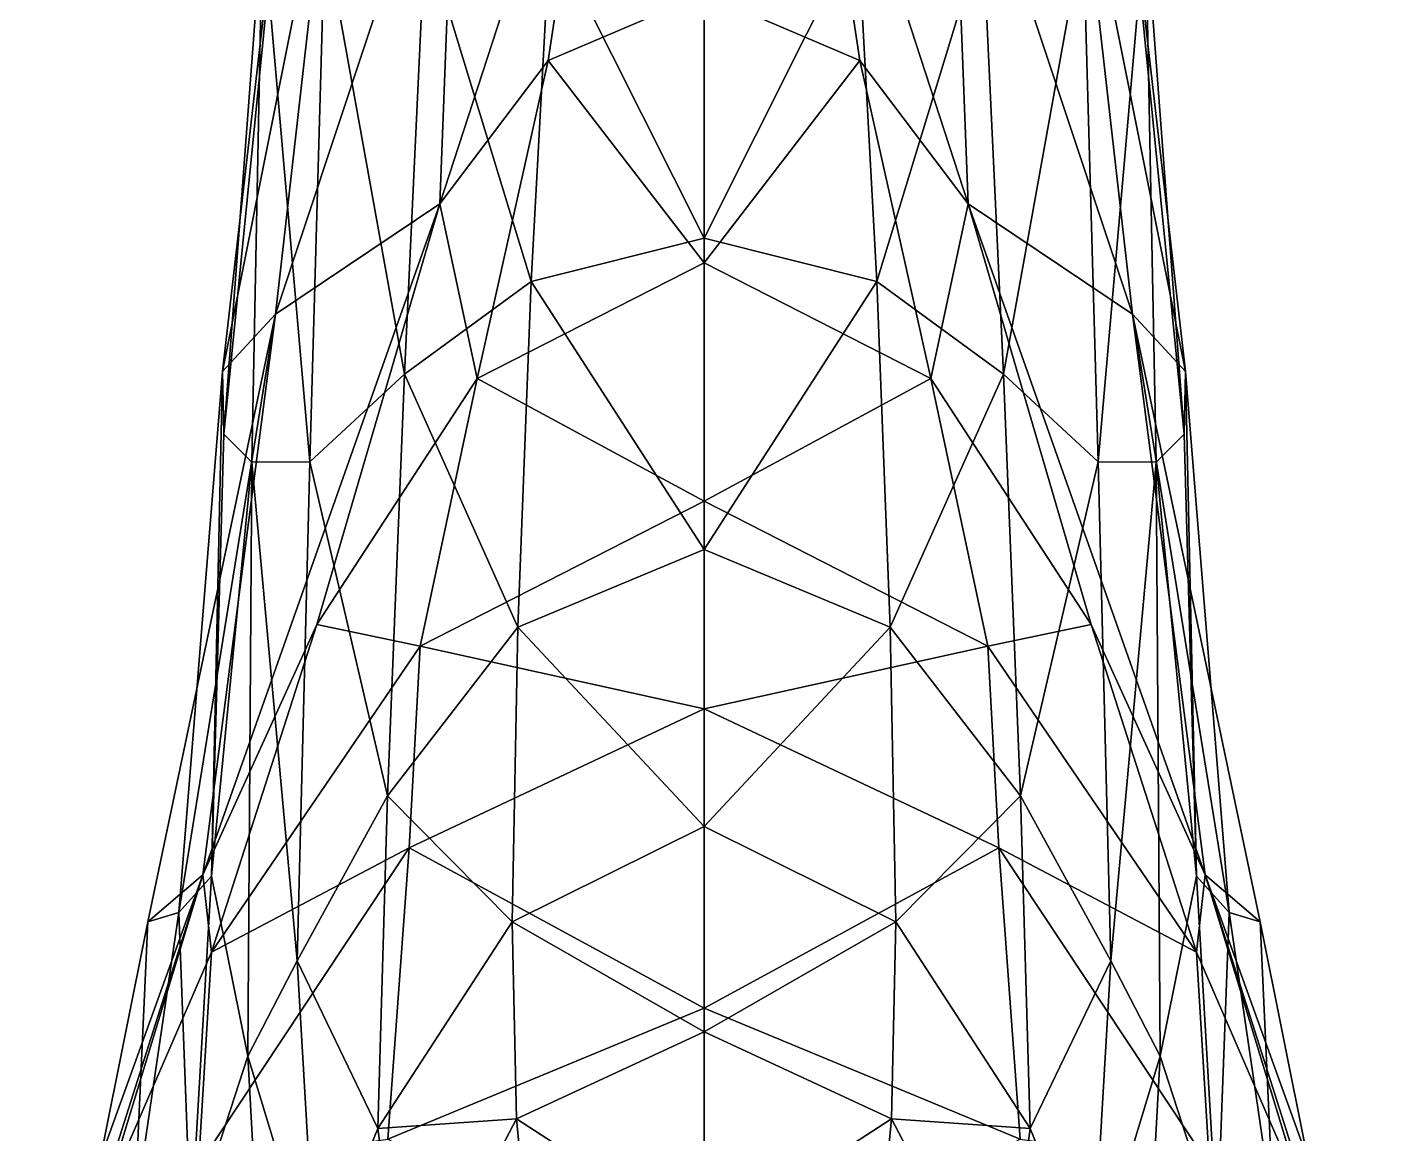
# Model space of a CAD drawing. Extents: x -1.6 to 1.6, y -9.4 to 16.4.
# Drawn here: x -0.849 to 0.849, y 3.874 to 5.262 of the extents above; entities that cross this region are included whole.
import ezdxf

# ---------------------------------------------------------------- set-up
doc = ezdxf.new("R2010")
doc.units = 0
doc.layers.add('DIPLODOC$LWO', color=1, linetype='CONTINUOUS')

msp = doc.modelspace()

# ---------------------------------------------------------------- linework, layer by layer
at = {"layer": 'DIPLODOC$LWO'}
for points in [[(-0.3314, 5.0404, 3.5119), (-0.1954, 5.2204, 3.5388), (-0.1286, 5.6631, 3.2832)], [(-0.1286, 5.6631, 3.2832), (-0.3103, 5.5861, 3.1496), (-0.3314, 5.0404, 3.5119)], [(-0.1954, 5.2204, 3.5388), (0, 5.304, 3.5439), (-0.1286, 5.6631, 3.2832)], [(0, 5.304, 3.5439), (0.1954, 5.2204, 3.5388), (0.1286, 5.6631, 3.2832)], [(0.1954, 5.2204, 3.5388), (0.3314, 5.0404, 3.5119), (0.1286, 5.6631, 3.2832)], [(0.3103, 5.5861, 3.1496), (0.1286, 5.6631, 3.2832), (0.3314, 5.0404, 3.5119)], [(-0.5373, 4.9023, 3.3561), (-0.3314, 5.0404, 3.5119), (-0.3103, 5.5861, 3.1496)], [(-0.4685, 5.5098, 2.9512), (-0.5373, 4.9023, 3.3561), (-0.3103, 5.5861, 3.1496)], [(0.3314, 5.0404, 3.5119), (0.5373, 4.9023, 3.3561), (0.3103, 5.5861, 3.1496)], [(0.5373, 4.9023, 3.3561), (0.4685, 5.5098, 2.9512), (0.3103, 5.5861, 3.1496)], [(-0.5327, 5.4487, 2.7449), (-0.6038, 4.8304, 3.1136), (-0.4685, 5.5098, 2.9512)], [(-0.6038, 4.8304, 3.1136), (-0.5373, 4.9023, 3.3561), (-0.4685, 5.5098, 2.9512)], [(0.6038, 4.8304, 3.1136), (0.5327, 5.4487, 2.7449), (0.4685, 5.5098, 2.9512)], [(0.5373, 4.9023, 3.3561), (0.6038, 4.8304, 3.1136), (0.4685, 5.5098, 2.9512)], [(-0.602, 4.7519, 2.8667), (-0.6038, 4.8304, 3.1136), (-0.5327, 5.4487, 2.7449)], [(-0.5327, 5.4487, 2.7449), (-0.5538, 5.397, 2.5126), (-0.602, 4.7519, 2.8667)], [(0.6038, 4.8304, 3.1136), (0.602, 4.7519, 2.8667), (0.5327, 5.4487, 2.7449)], [(0.5538, 5.397, 2.5126), (0.5327, 5.4487, 2.7449), (0.602, 4.7519, 2.8667)], [(-0.567, 4.7167, 2.6794), (-0.602, 4.7519, 2.8667), (-0.5538, 5.397, 2.5126)], [(-0.4942, 4.7173, 2.5399), (-0.567, 4.7167, 2.6794), (-0.5538, 5.397, 2.5126)], [(-0.4756, 5.3817, 2.3903), (-0.4942, 4.7173, 2.5399), (-0.5538, 5.397, 2.5126)], [(0, 5.3843, 2.194), (0, 4.9976, 2.2424), (-0.1931, 5.3819, 2.2196)], [(0, 4.9976, 2.2424), (0, 5.3843, 2.194), (0.1931, 5.3819, 2.2196)], [(0.4942, 4.7173, 2.5399), (0.4756, 5.3817, 2.3903), (0.5538, 5.397, 2.5126)], [(0.567, 4.7167, 2.6794), (0.4942, 4.7173, 2.5399), (0.5538, 5.397, 2.5126)], [(0.602, 4.7519, 2.8667), (0.567, 4.7167, 2.6794), (0.5538, 5.397, 2.5126)], [(-0.3755, 4.8269, 2.3977), (-0.4942, 4.7173, 2.5399), (-0.4756, 5.3817, 2.3903)], [(-0.3497, 5.3788, 2.2888), (-0.3755, 4.8269, 2.3977), (-0.4756, 5.3817, 2.3903)], [(-0.2166, 4.9433, 2.287), (-0.3755, 4.8269, 2.3977), (-0.3497, 5.3788, 2.2888)], [(-0.1931, 5.3819, 2.2196), (-0.2166, 4.9433, 2.287), (-0.3497, 5.3788, 2.2888)], [(0, 4.9976, 2.2424), (-0.2166, 4.9433, 2.287), (-0.1931, 5.3819, 2.2196)], [(0.2166, 4.9433, 2.287), (0, 4.9976, 2.2424), (0.1931, 5.3819, 2.2196)], [(0.2166, 4.9433, 2.287), (0.1931, 5.3819, 2.2196), (0.3497, 5.3788, 2.2888)], [(0.3755, 4.8269, 2.3977), (0.2166, 4.9433, 2.287), (0.3497, 5.3788, 2.2888)], [(0.3755, 4.8269, 2.3977), (0.3497, 5.3788, 2.2888), (0.4756, 5.3817, 2.3903)], [(0.4942, 4.7173, 2.5399), (0.3755, 4.8269, 2.3977), (0.4756, 5.3817, 2.3903)], [(0, 5.304, 3.5439), (-0.1954, 5.2204, 3.5388), (0, 4.9665, 3.8282)], [(0.1954, 5.2204, 3.5388), (0, 5.304, 3.5439), (0, 4.9665, 3.8282)], [(-0.1954, 5.2204, 3.5388), (-0.3314, 5.0404, 3.5119), (-0.2845, 4.8216, 3.8346)], [(-0.2845, 4.8216, 3.8346), (0, 4.9665, 3.8282), (-0.1954, 5.2204, 3.5388)], [(0, 4.9665, 3.8282), (0.2845, 4.8216, 3.8346), (0.1954, 5.2204, 3.5388)], [(0.3314, 5.0404, 3.5119), (0.1954, 5.2204, 3.5388), (0.2845, 4.8216, 3.8346)], [(-0.6287, 4.1991, 3.8219), (-0.4855, 4.5132, 3.8398), (-0.3314, 5.0404, 3.5119)], [(-0.3314, 5.0404, 3.5119), (-0.5373, 4.9023, 3.3561), (-0.6287, 4.1991, 3.8219)], [(-0.4855, 4.5132, 3.8398), (-0.2845, 4.8216, 3.8346), (-0.3314, 5.0404, 3.5119)], [(0.2845, 4.8216, 3.8346), (0.4855, 4.5132, 3.8398), (0.3314, 5.0404, 3.5119)], [(0.4855, 4.5132, 3.8398), (0.6287, 4.1991, 3.8219), (0.3314, 5.0404, 3.5119)], [(0.5373, 4.9023, 3.3561), (0.3314, 5.0404, 3.5119), (0.6287, 4.1991, 3.8219)], [(0, 4.9976, 2.2424), (0, 4.607, 2.2997), (-0.2166, 4.9433, 2.287)], [(0, 4.607, 2.2997), (0, 4.9976, 2.2424), (0.2166, 4.9433, 2.287)], [(0, 4.9665, 3.8282), (-0.2845, 4.8216, 3.8346), (0, 4.6676, 4.1098)], [(0.2845, 4.8216, 3.8346), (0, 4.9665, 3.8282), (0, 4.6676, 4.1098)], [(-0.2166, 4.9433, 2.287), (-0.2334, 4.5099, 2.3739), (-0.3755, 4.8269, 2.3977)], [(0, 4.607, 2.2997), (-0.2334, 4.5099, 2.3739), (-0.2166, 4.9433, 2.287)], [(0.2334, 4.5099, 2.3739), (0, 4.607, 2.2997), (0.2166, 4.9433, 2.287)], [(0.2334, 4.5099, 2.3739), (0.2166, 4.9433, 2.287), (0.3755, 4.8269, 2.3977)], [(-0.6974, 4.1405, 3.5323), (-0.6287, 4.1991, 3.8219), (-0.5373, 4.9023, 3.3561)], [(-0.6588, 4.152, 3.307), (-0.6974, 4.1405, 3.5323), (-0.5373, 4.9023, 3.3561)], [(-0.6038, 4.8304, 3.1136), (-0.6588, 4.152, 3.307), (-0.5373, 4.9023, 3.3561)], [(0.6287, 4.1991, 3.8219), (0.6974, 4.1405, 3.5323), (0.5373, 4.9023, 3.3561)], [(0.6588, 4.152, 3.307), (0.6038, 4.8304, 3.1136), (0.5373, 4.9023, 3.3561)], [(0.6974, 4.1405, 3.5323), (0.6588, 4.152, 3.307), (0.5373, 4.9023, 3.3561)], [(-0.6175, 4.1978, 3.06), (-0.6588, 4.152, 3.307), (-0.6038, 4.8304, 3.1136)], [(-0.602, 4.7519, 2.8667), (-0.6175, 4.1978, 3.06), (-0.6038, 4.8304, 3.1136)], [(-0.3755, 4.8269, 2.3977), (-0.397, 4.2984, 2.5447), (-0.4942, 4.7173, 2.5399)], [(-0.2334, 4.5099, 2.3739), (-0.397, 4.2984, 2.5447), (-0.3755, 4.8269, 2.3977)], [(0.397, 4.2984, 2.5447), (0.2334, 4.5099, 2.3739), (0.3755, 4.8269, 2.3977)], [(0.397, 4.2984, 2.5447), (0.3755, 4.8269, 2.3977), (0.4942, 4.7173, 2.5399)], [(0.6175, 4.1978, 3.06), (0.602, 4.7519, 2.8667), (0.6038, 4.8304, 3.1136)], [(0.6588, 4.152, 3.307), (0.6175, 4.1978, 3.06), (0.6038, 4.8304, 3.1136)], [(-0.2845, 4.8216, 3.8346), (-0.4855, 4.5132, 3.8398), (-0.356, 4.4861, 4.1138)], [(-0.356, 4.4861, 4.1138), (0, 4.6676, 4.1098), (-0.2845, 4.8216, 3.8346)], [(0, 4.6676, 4.1098), (0.356, 4.4861, 4.1138), (0.2845, 4.8216, 3.8346)], [(0.4855, 4.5132, 3.8398), (0.2845, 4.8216, 3.8346), (0.356, 4.4861, 4.1138)], [(-0.602, 4.7519, 2.8667), (-0.567, 4.7167, 2.6794), (-0.6175, 4.1978, 3.06)], [(0.567, 4.7167, 2.6794), (0.602, 4.7519, 2.8667), (0.6175, 4.1978, 3.06)], [(-0.5722, 3.9719, 2.95), (-0.6175, 4.1978, 3.06), (-0.567, 4.7167, 2.6794)], [(-0.5103, 4.0913, 2.7355), (-0.5722, 3.9719, 2.95), (-0.567, 4.7167, 2.6794)], [(-0.4942, 4.7173, 2.5399), (-0.5103, 4.0913, 2.7355), (-0.567, 4.7167, 2.6794)], [(-0.397, 4.2984, 2.5447), (-0.5103, 4.0913, 2.7355), (-0.4942, 4.7173, 2.5399)], [(0.5103, 4.0913, 2.7355), (0.397, 4.2984, 2.5447), (0.4942, 4.7173, 2.5399)], [(0.5103, 4.0913, 2.7355), (0.4942, 4.7173, 2.5399), (0.567, 4.7167, 2.6794)], [(0.5722, 3.9719, 2.95), (0.5103, 4.0913, 2.7355), (0.567, 4.7167, 2.6794)], [(0.6175, 4.1978, 3.06), (0.5722, 3.9719, 2.95), (0.567, 4.7167, 2.6794)], [(0, 4.6676, 4.1098), (-0.356, 4.4861, 4.1138), (0, 4.4074, 4.3331)], [(0.356, 4.4861, 4.1138), (0, 4.6676, 4.1098), (0, 4.4074, 4.3331)], [(0, 4.607, 2.2997), (0, 4.2597, 2.3433), (-0.2334, 4.5099, 2.3739)], [(0, 4.2597, 2.3433), (0, 4.607, 2.2997), (0.2334, 4.5099, 2.3739)], [(-0.4855, 4.5132, 3.8398), (-0.6287, 4.1991, 3.8219), (-0.6177, 4.1023, 4.1223)], [(-0.6177, 4.1023, 4.1223), (-0.356, 4.4861, 4.1138), (-0.4855, 4.5132, 3.8398)], [(-0.2334, 4.5099, 2.3739), (-0.2406, 4.1404, 2.4453), (-0.397, 4.2984, 2.5447)], [(0, 4.2597, 2.3433), (-0.2406, 4.1404, 2.4453), (-0.2334, 4.5099, 2.3739)], [(0.2406, 4.1404, 2.4453), (0, 4.2597, 2.3433), (0.2334, 4.5099, 2.3739)], [(0.2406, 4.1404, 2.4453), (0.2334, 4.5099, 2.3739), (0.397, 4.2984, 2.5447)], [(0.356, 4.4861, 4.1138), (0.6177, 4.1023, 4.1223), (0.4855, 4.5132, 3.8398)], [(0.6287, 4.1991, 3.8219), (0.4855, 4.5132, 3.8398), (0.6177, 4.1023, 4.1223)], [(-0.356, 4.4861, 4.1138), (-0.6177, 4.1023, 4.1223), (-0.3699, 4.2332, 4.3197)], [(-0.3699, 4.2332, 4.3197), (0, 4.4074, 4.3331), (-0.356, 4.4861, 4.1138)], [(0, 4.4074, 4.3331), (0.3699, 4.2332, 4.3197), (0.356, 4.4861, 4.1138)], [(0.6177, 4.1023, 4.1223), (0.356, 4.4861, 4.1138), (0.3699, 4.2332, 4.3197)], [(0, 4.4074, 4.3331), (-0.3699, 4.2332, 4.3197), (0, 4.032, 4.6182)], [(0.3699, 4.2332, 4.3197), (0, 4.4074, 4.3331), (0, 4.032, 4.6182)], [(-0.397, 4.2984, 2.5447), (-0.409, 3.8811, 2.6717), (-0.5103, 4.0913, 2.7355)], [(-0.2406, 4.1404, 2.4453), (-0.409, 3.8811, 2.6717), (-0.397, 4.2984, 2.5447)], [(0.409, 3.8811, 2.6717), (0.2406, 4.1404, 2.4453), (0.397, 4.2984, 2.5447)], [(0.409, 3.8811, 2.6717), (0.397, 4.2984, 2.5447), (0.5103, 4.0913, 2.7355)], [(0, 4.2597, 2.3433), (0, 4.0024, 2.3505), (-0.2406, 4.1404, 2.4453)], [(0, 4.0024, 2.3505), (0, 4.2597, 2.3433), (0.2406, 4.1404, 2.4453)], [(-0.3699, 4.2332, 4.3197), (-0.6338, 3.835, 4.3237), (-0.3965, 3.8679, 4.5996)], [(-0.6338, 3.835, 4.3237), (-0.3699, 4.2332, 4.3197), (-0.6177, 4.1023, 4.1223)], [(-0.3965, 3.8679, 4.5996), (0, 4.032, 4.6182), (-0.3699, 4.2332, 4.3197)], [(0, 4.032, 4.6182), (0.3965, 3.8679, 4.5996), (0.3699, 4.2332, 4.3197)], [(0.6338, 3.835, 4.3237), (0.3699, 4.2332, 4.3197), (0.3965, 3.8679, 4.5996)], [(0.3699, 4.2332, 4.3197), (0.6338, 3.835, 4.3237), (0.6177, 4.1023, 4.1223)], [(-0.849, 3.589, 4.0668), (-0.7528, 3.7916, 4.1352), (-0.6287, 4.1991, 3.8219)], [(-0.7838, 3.7113, 3.7832), (-0.849, 3.589, 4.0668), (-0.6287, 4.1991, 3.8219)], [(-0.6974, 4.1405, 3.5323), (-0.7838, 3.7113, 3.7832), (-0.6287, 4.1991, 3.8219)], [(-0.7528, 3.7916, 4.1352), (-0.6177, 4.1023, 4.1223), (-0.6287, 4.1991, 3.8219)], [(-0.6175, 4.1978, 3.06), (-0.6438, 3.7523, 3.2698), (-0.6588, 4.152, 3.307)], [(-0.6175, 4.1978, 3.06), (-0.5722, 3.9719, 2.95), (-0.6438, 3.7523, 3.2698)], [(0.5722, 3.9719, 2.95), (0.6175, 4.1978, 3.06), (0.6438, 3.7523, 3.2698)], [(0.6438, 3.7523, 3.2698), (0.6175, 4.1978, 3.06), (0.6588, 4.152, 3.307)], [(0.6177, 4.1023, 4.1223), (0.7528, 3.7916, 4.1352), (0.6287, 4.1991, 3.8219)], [(0.7528, 3.7916, 4.1352), (0.849, 3.589, 4.0668), (0.6287, 4.1991, 3.8219)], [(0.7838, 3.7113, 3.7832), (0.6974, 4.1405, 3.5323), (0.6287, 4.1991, 3.8219)], [(0.849, 3.589, 4.0668), (0.7838, 3.7113, 3.7832), (0.6287, 4.1991, 3.8219)], [(-0.6588, 4.152, 3.307), (-0.7141, 3.7739, 3.4956), (-0.6974, 4.1405, 3.5323)], [(-0.6438, 3.7523, 3.2698), (-0.7141, 3.7739, 3.4956), (-0.6588, 4.152, 3.307)], [(0.7141, 3.7739, 3.4956), (0.6438, 3.7523, 3.2698), (0.6588, 4.152, 3.307)], [(0.7141, 3.7739, 3.4956), (0.6588, 4.152, 3.307), (0.6974, 4.1405, 3.5323)], [(-0.7141, 3.7739, 3.4956), (-0.7838, 3.7113, 3.7832), (-0.6974, 4.1405, 3.5323)], [(-0.2406, 4.1404, 2.4453), (-0.235, 3.8935, 2.4664), (-0.409, 3.8811, 2.6717)], [(0, 4.0024, 2.3505), (-0.235, 3.8935, 2.4664), (-0.2406, 4.1404, 2.4453)], [(0.235, 3.8935, 2.4664), (0, 4.0024, 2.3505), (0.2406, 4.1404, 2.4453)], [(0.235, 3.8935, 2.4664), (0.2406, 4.1404, 2.4453), (0.409, 3.8811, 2.6717)], [(0.7838, 3.7113, 3.7832), (0.7141, 3.7739, 3.4956), (0.6974, 4.1405, 3.5323)], [(-0.6177, 4.1023, 4.1223), (-0.7528, 3.7916, 4.1352), (-0.6338, 3.835, 4.3237)], [(0.7528, 3.7916, 4.1352), (0.6177, 4.1023, 4.1223), (0.6338, 3.835, 4.3237)], [(-0.5103, 4.0913, 2.7355), (-0.487, 3.6908, 2.8705), (-0.5722, 3.9719, 2.95)], [(-0.409, 3.8811, 2.6717), (-0.487, 3.6908, 2.8705), (-0.5103, 4.0913, 2.7355)], [(0.487, 3.6908, 2.8705), (0.409, 3.8811, 2.6717), (0.5103, 4.0913, 2.7355)], [(0.487, 3.6908, 2.8705), (0.5103, 4.0913, 2.7355), (0.5722, 3.9719, 2.95)], [(0, 4.032, 4.6182), (-0.3965, 3.8679, 4.5996), (0, 3.657, 4.9024)], [(0.3965, 3.8679, 4.5996), (0, 4.032, 4.6182), (0, 3.657, 4.9024)], [(0, 4.0024, 2.3505), (0, 3.741, 2.2943), (-0.235, 3.8935, 2.4664)], [(0, 3.741, 2.2943), (0, 4.0024, 2.3505), (0.235, 3.8935, 2.4664)], [(-0.5527, 3.6217, 3.0671), (-0.6438, 3.7523, 3.2698), (-0.5722, 3.9719, 2.95)], [(-0.487, 3.6908, 2.8705), (-0.5527, 3.6217, 3.0671), (-0.5722, 3.9719, 2.95)], [(0.5527, 3.6217, 3.0671), (0.487, 3.6908, 2.8705), (0.5722, 3.9719, 2.95)], [(0.6438, 3.7523, 3.2698), (0.5527, 3.6217, 3.0671), (0.5722, 3.9719, 2.95)], [(-0.235, 3.8935, 2.4664), (-0.375, 3.6257, 2.6791), (-0.409, 3.8811, 2.6717)], [(-0.235, 3.8935, 2.4664), (-0.2081, 3.6085, 2.3769), (-0.375, 3.6257, 2.6791)], [(0, 3.741, 2.2943), (-0.2081, 3.6085, 2.3769), (-0.235, 3.8935, 2.4664)], [(0.2081, 3.6085, 2.3769), (0, 3.741, 2.2943), (0.235, 3.8935, 2.4664)], [(0.2081, 3.6085, 2.3769), (0.235, 3.8935, 2.4664), (0.375, 3.6257, 2.6791)], [(0.375, 3.6257, 2.6791), (0.235, 3.8935, 2.4664), (0.409, 3.8811, 2.6717)], [(-0.409, 3.8811, 2.6717), (-0.375, 3.6257, 2.6791), (-0.487, 3.6908, 2.8705)], [(0.375, 3.6257, 2.6791), (0.409, 3.8811, 2.6717), (0.487, 3.6908, 2.8705)]]:
    msp.add_3dface(points, dxfattribs=at)

doc.saveas('drawing.dxf')
